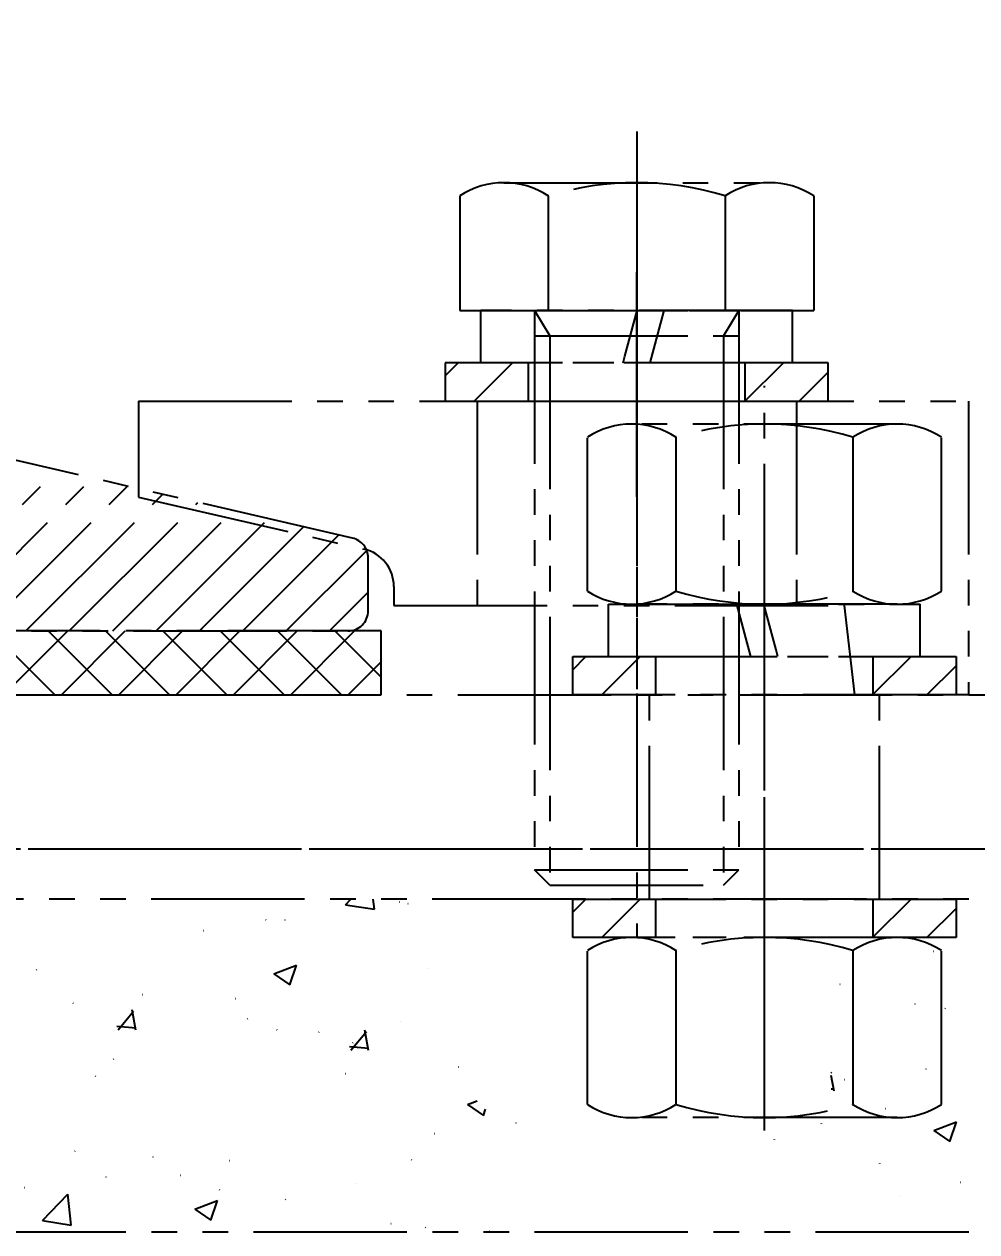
# Model space of a CAD drawing. Header units: millimetres. Extents: x -50460 to 50460, y -35640 to 35640.
# Drawn here: x 36798.1 to 36872.7, y 20464.4 to 20559 of the extents above; entities that cross this region are included whole.
import ezdxf

# ---------------------------------------------------------------- set-up
doc = ezdxf.new("R2010")
doc.units = ezdxf.units.MM
doc.linetypes.add('双点画线', pattern=[22, 12, -2, 2, -2, 2, -2])
doc.layers.get('0').update_dxf_attribs({"lineweight": 35})
for name, color, linetype, lineweight in [('7', 30, '双点画线', 18), ('EB0', 7, 'Continuous', 15), ('尺寸线层', 4, 'Continuous', 18)]:
    doc.layers.add(name, color=color, linetype=linetype, lineweight=lineweight)
doc.styles.get("Standard").update_dxf_attribs({"font": ''})
doc.styles.get('Standard').set_extended_font_data('宋体')
doc.dimstyles.new('AM_DEMATIC$0', dxfattribs={"dimscale": 120, "dimtxt": 3, "dimasz": 1.5, "dimexe": 1, "dimexo": 0, "dimgap": 1, "dimtad": 1, "dimdsep": 46, "dimtxsty": 'Standard', "dimblk": '_CAXARROW', "dimcen": 0, "dimdle": 3, "dimclrd": 256, "dimclre": 256, "dimclrt": 2, "dimadec": 0, "dimazin": 2, "dimtfac": 0.7071067811865475, "dimtdec": 3, "dimtmove": 0, "dimatfit": 3, "dimfxl": 1, "dimfrac": 2, "dimtolj": 1, "dimlwd": 18, "dimarcsym": 0})

# ---------------------------------------------------------------- blocks, each defined once
blk = doc.blocks.new('*X659')
at = {"layer": '7', "linetype": '双点画线', "lineweight": 25}
for p, q in [((75, 86.14999957531472), (75, 23.14999957531472)), ((64.60769515458378, 82.14999957531472), (85.39230484541622, 82.14999957531472)), ((61.14359353945474, 81.12825016146599), (61.14359353945474, 72.14999957531472)), ((68.07179676972737, 81.12825016146599), (68.07179676972737, 72.14999957531472)), ((81.92820323027263, 81.12825016146599), (81.92820323027263, 72.14999957531472)), ((88.85640646054526, 81.12825016146599), (88.85640646054526, 72.14999957531472)), ((75, 79.99757130484795), (75, 58.69943262291781)), ((75, 57.54999957531618), (75, 75.54999957531618)), ((75, 65.04999957531618), (75, 75.14999957531472)), ((61.14359353945474, 72.14999957531472), (88.85640646054526, 72.14999957531472)), ((87.19999999999709, 72.14999957531472), (62.80000000000291, 72.14999957531472)), ((62.80000000000291, 68.04999957531618), (62.80000000000291, 72.14999957531472)), ((67, 72.14999957531472), (83, 72.14999957531472)), ((67, 72.14999957531472), (68.19999999999709, 70.14999957531472)), ((67, 72.14999957531472), (67, 28.34999957531545)), ((74.08101014103158, 68.58057861777343), (75.03743360404042, 72.14999957531472)), ((76.06115808492177, 68.04999957531618), (77.15974977388396, 72.14999957531472)), ((83, 72.14999957531472), (81.80000000000291, 70.14999957531472)), ((83, 72.14999957531472), (83, 28.34999957531545)), ((87.19999999999709, 68.04999957531618), (87.19999999999709, 72.14999957531472)), ((67, 70.14999957531472), (83, 70.14999957531472)), ((68.19999999999709, 70.14999957531472), (68.19999999999709, 27.14999957531472)), ((75, 70.07114860946967), (75, 42.50076767699284)), ((81.80000000000291, 70.14999957531472), (81.80000000000291, 27.14999957531472)), ((73.93884191507823, 68.04999957531618), (74.08101014103158, 68.58057861777343)), ((90, 68.04999957531618), (60, 68.04999957531618)), ((60, 68.04999957531618), (60, 65.04999957531618)), ((60.00000000029104, 67.02056232410177), (61.02943725162186, 68.0499995754326)), ((62.27207793894922, 65.04999957560722), (65.2720779387164, 68.0499995754326)), ((87.19999999999709, 68.04999957531618), (62.80000000000291, 68.04999957531618)), ((66.5, 68.04999957531618), (66.5, 65.04999957531618)), ((83.5, 65.04999957531618), (83.5, 68.04999957531618)), ((83.50000000011642, 65.06471820124352), (86.48528137407266, 68.04999957525797)), ((87.72792206140002, 65.04999957537439), (89.99999999994179, 67.32207751397436)), ((90, 65.04999957531618), (90, 68.04999957531618)), ((85, 48.12825058615272), (85, 66.25)), ((35.99041606974788, 65.04999957531618), (100.9904147956986, 65.04999957531618)), ((35.99041606974788, 65.04999957531618), (35.99041606974788, 57.5350442226445)), ((60, 65.04999957531618), (90, 65.04999957531618)), ((62.5, 65.04999957531618), (62.5, 49.04999993294405)), ((87.5, 65.04999957531618), (87.5, 49.04999993294405)), ((100.9904147956986, 65.04999957531618), (100.9904147956986, 42.04999999999927)), ((52.7426721764059, 54.32339467950078), (11.07156080492132, 63.94392878402869)), ((95.39230484541622, 63.25), (74.60769515458378, 63.25)), ((71.14359353945474, 50.17174941384656), (71.14359353945474, 62.2282505861549)), ((78.07179676972737, 62.2282505861549), (78.07179676972737, 50.17174941384656)), ((91.92820323027263, 62.2282505861549), (91.92820323027263, 50.17174941384656)), ((98.85640646054526, 50.17174941384656), (98.85640646054526, 62.2282505861549)), ((17.00450387393357, 47.04999999999927), (29.61690304212971, 59.6623991681372)), ((20.3986164238886, 47.0500000001739), (32.37439777160762, 59.02578134789292)), ((23.79272897349438, 47.05000000011569), (35.13189250096912, 58.38916352764863)), ((27.18684152333299, 47.05000000029031), (37.88938723033061, 57.75254570728794)), ((30.58095407282235, 47.05000000011569), (40.64688195980852, 57.11592788704365)), ((35.99041606974788, 57.5350442226445), (53.66526929511747, 53.45448189251692)), ((33.97506662242813, 47.04999999994106), (43.40437668928644, 56.47931006679937)), ((37.36917917203391, 47.04999999994106), (46.16187141853152, 55.84269224643867)), ((40.76329172187252, 47.05000000011569), (48.91936614824226, 55.20607442636901)), ((44.1574042714783, 47.04999999994106), (51.67686087772017, 54.56945660618294)), ((47.55151682131691, 47.0500000001739), (53.862674962249, 53.36115814113509)), ((53.97500000000582, 48.63999999999578), (53.97500000000582, 52.77414627649341)), ((85, 34.54999999999927), (85, 52.54999999999927)), ((85, 42.04999999999927), (85, 52.14999999999782)), ((55.99041562271304, 50.53137171963681), (55.99041562271304, 49.04999993294405)), ((85, 22.03450885701386), (85, 50.39824813189989)), ((50.94562937127193, 47.05000000034852), (53.97500000015134, 50.07937062922792)), ((55.99041562271304, 49.04999993294405), (91.25837241701083, 49.04999993294405)), ((72.80000000000291, 49.14999999999782), (97.19999999999709, 49.14999999999782)), ((72.80000000000291, 45.04999999999927), (72.80000000000291, 49.14999999999782)), ((95.39230484541622, 49.15000000000146), (74.60769515458378, 49.15000000000146)), ((83.93884191507823, 45.04999999999927), (82.84025022611604, 49.14999999999782)), ((85.91898985896842, 45.58057904246016), (84.96256639595958, 49.14999999999782)), ((92.06666113980464, 42.04999999999927), (91.25836691097356, 49.05000946968721)), ((97.19999999999709, 45.04999999999927), (97.19999999999709, 49.14999999999782)), ((55, 47.05000000000655), (-55, 47.05000000000655)), ((-52.38499999999476, 47.04999999999927), (52.38499999999476, 47.04999999999927)), ((29.43352941889316, 42.05000000000655), (24.43352941889316, 47.05000000000655)), ((25.46521734399721, 42.05000000000655), (30.46521734399721, 47.05000000000655)), ((33.92365747946315, 42.05000000000655), (28.92365747946315, 47.05000000000655)), ((29.9553454045672, 42.05000000000655), (34.9553454045672, 47.05000000000655)), ((38.4137855398003, 42.05000000000655), (33.4137855398003, 47.05000000000655)), ((34.44547346513718, 42.05000000000655), (39.44547346513718, 47.05000000000655)), ((42.90391360037029, 42.05000000000655), (37.90391360037029, 47.05000000000655)), ((38.93560152570717, 42.05000000000655), (43.93560152570717, 47.05000000000655)), ((47.39404166094027, 42.05000000000655), (42.39404166094027, 47.05000000000655)), ((43.42572958627716, 42.05000000000655), (48.42572958627716, 47.05000000000655)), ((51.88416972151026, 42.05000000000655), (46.88416972151026, 47.05000000000655)), ((47.91585764684714, 42.05000000000655), (52.91585764684714, 47.05000000000655)), ((55, 43.42429778202859), (51.37429778208025, 47.05000000000655)), ((55, 42.05000000000655), (55, 47.05000000000655)), ((86.06115808492177, 45.04999999999927), (85.91898985896842, 45.58057904246016)), ((52.40598570741713, 42.05000000000655), (55, 44.64401429270583)), ((70, 45.04999999999927), (100, 45.04999999999927)), ((70, 42.04999999999927), (70, 45.04999999999927)), ((70, 44.02056274843562), (71.02943725168006, 45.0500000001739)), ((72.27207793854177, 42.04999999988286), (75.27207793859998, 45.04999999994106)), ((72.80000000000291, 45.04999999999927), (97.19999999999709, 45.04999999999927)), ((76.5, 42.04999999999927), (76.5, 45.04999999999927)), ((93.5, 45.04999999999927), (93.5, 42.04999999999927)), ((93.50000000017462, 42.06471862598482), (96.48528137401445, 45.04999999988286)), ((100, 45.04999999999927), (100, 42.04999999999927)), ((97.7279220612836, 42.04999999994106), (99.99999999982538, 44.32207793848283)), ((-115, 42.04999999999927), (115, 42.04999999999927)), ((-55, 42.05000000000655), (55, 42.05000000000655)), ((100, 42.04999999999927), (70, 42.04999999999927)), ((76, 26.04999999999927), (76, 42.04999999999927)), ((100.9904147956986, 42.04999999999927), (92.06666113980464, 42.04999999999927)), ((94, 26.04999999999927), (94, 42.04999999999927)), ((85, 15.54999999999927), (85, 33.54999999999927)), ((-148.6353144765162, 30.00000009739233), (151.3646855234838, 30.00000009739961)), ((-139.2440376815503, 29.99999999999636), (139.2440376815503, 30)), ((68.19999999999709, 27.14999957531472), (67, 28.34999957531545)), ((67, 28.34999957531545), (83, 28.34999957531545)), ((81.80000000000291, 27.14999957531472), (83, 28.34999957531545)), ((68.19999999999709, 27.14999957531472), (81.80000000000291, 27.14999957531472)), ((115, 26.04999999999927), (-115, 26.04999999999927)), ((52.21301968148327, 25.61842949395941), (52.62710952597263, 26.05000009759897)), ((52.21301968189073, 25.61842950725622), (54.47201323494664, 25.26808092756619)), ((54.47202853606723, 25.26804402664493), (54.3810607335181, 26.05000009748255)), ((56.41382079536561, 25.84293192995028), (56.43524293809605, 25.82928451989937)), ((57.09423691610573, 25.70503834986084), (57.11941961558477, 25.70835371514477)), ((70, 26.04999999999927), (100, 26.04999999999927)), ((70, 23.04999999999927), (70, 26.04999999999927)), ((70, 25.02056274843562), (71.02943725168006, 26.0500000001739)), ((72.27207793854177, 23.04999999988286), (75.27207793859998, 26.04999999994106)), ((76.5, 23.04999999999927), (76.5, 26.04999999999927)), ((85, 7.928250586151989), (85, 26.04999999999927)), ((93.5, 26.04999999999927), (93.5, 23.04999999999927)), ((93.50000000017462, 23.06471862598482), (96.48528137401445, 26.04999999988286)), ((100, 26.04999999999927), (100, 23.04999999999927)), ((97.7279220612836, 23.04999999994106), (99.99999999982538, 25.32207793848283)), ((45.93266438307182, 24.45496579564497), (45.95408652578772, 24.44131838559042)), ((47.44926301568921, 24.43525344670707), (47.47444571516826, 24.43856881199099)), ((41.06544869780191, 23.59480834762144), (41.09063139728096, 23.59812371290536)), ((100, 23.04999999999927), (70, 23.04999999999927)), ((95.39230484541622, 23.04999999999927), (74.60769515458378, 23.04999999999927)), ((71.14359353945474, 9.971749413849466), (71.14359353945474, 22.02825058615417)), ((78.07179676972737, 22.02825058615417), (78.07179676972737, 9.971749413849466)), ((91.92820323027263, 22.02825058615417), (91.92820323027263, 9.971749413849466)), ((98.23673524544574, 21.98319107585121), (98.26191794492479, 21.9865064411315)), ((98.85640646054526, 9.971749413849466), (98.85640646054526, 22.02825058615417)), ((46.58798073838989, 20.19458265317735), (48.36645145087095, 20.87727359705968)), ((47.85144588911498, 19.34233844044866), (48.36646452370042, 20.87723891950736)), ((28.00514679064509, 20.52413141882062), (28.02529796547606, 20.53959395911806)), ((46.58798075438244, 20.19458265113281), (47.85143401495588, 19.34237266624405)), ((58.58456116003799, 20.63095272978535), (58.60328800439311, 20.61379273851344)), ((90.8991147208435, 19.39114317624626), (90.91926589568902, 19.40660571654007)), ((36.29216764504963, 18.58229407568433), (36.31231881989515, 18.59775661598178)), ((43.55964458062954, 18.28253727974152), (43.57837142498465, 18.26537728846961)), ((30.86144080763916, 17.92599576300563), (30.8828629503696, 17.91234835295108)), ((34.3919754911185, 15.82157796245519), (35.61648588757089, 17.28089262659705)), ((35.79542985549779, 15.7850205975119), (35.50174078448617, 17.37716079365055)), ((96.78057161319884, 17.86318742583899), (96.79929845755396, 17.84602743456344)), ((99.14644323433458, 17.50103389891228), (99.1665944091801, 17.51649643920609)), ((34.29353766635177, 16.10441733278276), (35.8117383862409, 15.97159198083682)), ((44.53949615852616, 16.69218479836854), (44.55964733335713, 16.70764733866599)), ((56.4964108591812, 16.48797312029274), (56.52159355866024, 16.49128848557302)), ((46.80524361439166, 15.83387233392205), (46.8266657571221, 15.82022492387114)), ((50.11259654127934, 15.64752802120711), (50.13777924075839, 15.6508433864874)), ((52.61038412917696, 14.2276737338907), (53.83489452562935, 15.68698839803255)), ((54.01383710450318, 14.19110206267578), (53.72014803349157, 15.78324225881443)), ((52.51194630505051, 14.5105131094133), (54.03014702493965, 14.37768775746736)), ((52.78682467188628, 14.80207552118009), (52.8069758467318, 14.81753806147753)), ((34.04603427374968, 13.53232497104182), (34.07121697322873, 13.5356403363221)), ((52.18220143803046, 12.40837241086774), (52.2036235807609, 12.39472500081683)), ((61.03415318540647, 12.91196624380973), (61.05430436025199, 12.92742878410718)), ((90.22109198402904, 12.43885359132764), (90.27171180173173, 12.49917994093266)), ((97.63890918852121, 12.76612584626128), (97.66409188800026, 12.7694412115452)), ((32.59845322622277, 12.21040372333664), (32.61718007057789, 12.19324373206109)), ((90.45065160255763, 11.00326499300354), (90.2210919844365, 12.24774812662145)), ((91.25509487061936, 11.92568074717565), (91.2802775700984, 11.92899611245957)), ((90.22109198408725, 11.21139035125452), (90.4669643023517, 11.18987931073571)), ((61.74941986218619, 9.968062830310373), (62.50827906293853, 10.25936158510376)), ((61.7494198812783, 9.968062832460419), (63.01287314185174, 9.11585284757166)), ((63.01287686219439, 9.115806778423575), (63.17403523137909, 9.59610407540822)), ((94.46527489293658, 9.666681327205879), (94.48669703565247, 9.653033917154971)), ((65.54355870267318, 8.540692793867493), (65.56874140215223, 8.54400815914778)), ((95.39230484541622, 8.950000000000728), (74.60769515458378, 8.950000000000728)), ((98.25250753572618, 7.933834334002313), (100.0309782482072, 8.616525277884648)), ((99.51596260126098, 7.081549732829444), (100.0309812358464, 8.61645021188815)), ((59.15974438477133, 7.700247694778227), (59.18492708425038, 7.703563060062152)), ((89.43366121938743, 8.479175553744426), (89.45238806374255, 8.462015562472516)), ((98.25250756579044, 7.933834339211899), (99.51596082636388, 7.081624354319501)), ((85.77613872574875, 7.241638411953318), (85.79628990059427, 7.257100952250767)), ((31.01805783860618, 6.316820259202359), (31.03820901343715, 6.33228279949617)), ((37.11097786255414, 5.879402378141094), (37.13240000527003, 5.865754968090187)), ((43.09318211722712, 5.585044644616573), (43.11836481670616, 5.58836000989686)), ((57.34260202589212, 5.652783702491433), (57.36132887024723, 5.635623711219523)), ((94.02346723916708, 5.35152913471029), (94.0436184140126, 5.366991675007739)), ((33.4482082168106, 4.315259741459158), (33.47339091628965, 4.318575106743083)), ((39.2653863519663, 4.426710982013901), (39.28553752681182, 4.44217352231135)), ((53.05478066935029, 3.787278949122992), (53.07620281206619, 3.773631539072085)), ((100.3140686220722, 3.888573731692304), (100.3392513215513, 3.891889096976229)), ((27.06439389890875, 3.474814642373531), (27.08957659838779, 3.478130007657455)), ((28.47260627405194, 0.8758170360124495), (30.45097405799606, 2.93770140750712)), ((30.73159581514483, 0.525450105775235), (30.45097192969115, 2.937683277101314)), ((42.31768544645456, 3.304368252422137), (42.33641229080968, 3.287208261146588)), ((95.53861247911118, 2.885018398603279), (95.5573393234663, 2.867858407331369)), ((40.40777131245704, 1.775771503707801), (42.18624202493811, 2.458462447590136)), ((41.67122209623631, 0.9235321619853494), (42.18624073083629, 2.458432641044055)), ((47.51271486548649, 2.536601704639907), (47.53286604033201, 2.552064244937355)), ((40.40777132356015, 1.775771506916499), (41.6712245841336, 0.9235615220241016)), ((-196.9880402761337, -3.637978807091713e-12), (199.7174075539951, 0)), ((28.47260627550713, 0.8758170437540684), (30.7315998285485, 0.5254684640640335)), ((55.76004337891936, 0.6464924273823272), (55.78019455376489, 0.661954967679776)), ((58.43173849297455, 0.3617790260686888), (58.45316063570499, 0.3481316160141432)), ((63.44755328561587, 0.05862654735028627), (63.46628012997098, 0.04146655607837602))]:
    blk.add_line(p, q, dxfattribs=at)
for centre, radius, start, end in [((64.60769515458378, 75.76684354512327), 6.383156030192958, 57.13276776345472, 122.8672322364334), ((75, 58.14999957531472), 24.00000000000005, 73.22134511910264, 106.7786548810232), ((85.39230484541622, 75.76684354512327), 6.383156030192958, 57.13276776345482, 122.8672322364334), ((74.60769515458378, 56.86684396980854), 6.383156030192962, 57.13276776345496, 122.8672322364337), ((85, 39.25), 24.00000000000005, 73.22134511910264, 106.778654881023), ((95.39230484541622, 56.86684396980854), 6.383156030192942, 57.13276776345504, 122.8672322364331), ((52.38499999999476, 52.77414627649341), 1.590000000000039, 359.9999999999997, 76.99999999999955), ((52.99041562271304, 50.53137181575948), 3, 1.357036664091101e-13, 76.99999711449397), ((74.60769515458378, 55.53315603019291), 6.383156030192962, 237.132767763455, 302.8672322364335), ((85, 73.15000000000146), 24.00000000000005, 253.2213451191027, 286.7786548810228), ((95.39230484541622, 55.53315603019291), 6.383156030192962, 237.132767763455, 302.8672322364337), ((52.38499999999476, 48.63999999999578), 1.590000000000032, 270, 359.9999999999995), ((74.60769515458378, 16.66684396980781), 6.38315603019297, 57.13276776345491, 122.8672322364336), ((85, -0.9500000000007276), 24.00000000000005, 73.22134511910258, 106.7786548810229), ((95.39230484541622, 16.66684396980781), 6.38315603019297, 57.13276776345477, 122.8672322364332), ((74.60769515458378, 15.33315603019219), 6.38315603019297, 237.132767763455, 302.8672322364338), ((85, 32.95000000000073), 24.00000000000006, 253.2213451191026, 286.7786548810229), ((95.39230484541622, 15.33315603019219), 6.38315603019295, 237.132767763455, 302.8672322364334)]:
    blk.add_arc(centre, radius, start, end, dxfattribs=at)
blk = doc.blocks.new('*X658')
at = {"layer": 'EB0'}
blk.add_blockref('*X659', (0, 7.275957614183426e-12), dxfattribs=at)
blk = doc.blocks.new('*X721')
at = {"layer": '尺寸线层', "linetype": 'Continuous', "lineweight": 18, "transparency": 16777216}
for points in [[(35996.06310700117, 19488.91433521855), (36176.06310700117, 19511.41433521855), (36176.06310700117, 19466.41433521855)], [(37246.06310700117, 19488.91433521855), (37066.06310700117, 19511.41433521855), (37066.06310700117, 19466.41433521855)]]:
    blk.add_hatch(color=256, dxfattribs=at).paths.add_polyline_path(points, flags=0)
at = {"layer": '尺寸线层', "transparency": 16777216}
for p, q in [((35996.06310700117, 21939.44460688287), (35996.06310700117, 19368.91433521855)), ((37246.06310700117, 21939.44460688286), (37246.06310700117, 19368.91433521855))]:
    blk.add_line(p, q, dxfattribs=at)
at = {"layer": '尺寸线层', "linetype": 'Continuous', "lineweight": 18, "transparency": 16777216}
blk.add_line((35996.06310700117, 19488.91433521855), (37246.06310700117, 19488.91433521855), dxfattribs=at)
at = {"layer": '尺寸线层', "color": 2, "transparency": 16777216, "insert": (36634.06310750116, 19788.91433521855), "char_height": 360.0000000000001, "width": 1880, "attachment_point": 5, "line_spacing_factor": 1.37}
blk.add_mtext('1250', dxfattribs=at)
blk = doc.blocks.new('_CAXARROW')
blk.add_hatch(color=0).paths.add_polyline_path([(0, 0), (-1, 0.125), (-1, -0.125)], flags=0)
blk = doc.blocks.new('*X722')
at = {"layer": '尺寸线层', "linetype": 'Continuous', "lineweight": 18, "transparency": 16777216}
for points in [[(35471.06310700121, 18578.15995013993), (35651.06310700121, 18600.65995013993), (35651.06310700121, 18555.65995013993)], [(36621.06310700115, 18578.15995013993), (36441.06310700115, 18600.65995013993), (36441.06310700115, 18555.65995013993)]]:
    blk.add_hatch(color=256, dxfattribs=at).paths.add_polyline_path(points, flags=0)
at = {"layer": '尺寸线层', "transparency": 16777216}
for p, q in [((35471.06310700121, 21162.18193107477), (35471.06310700121, 18458.15995013993)), ((36621.06310700115, 20461.44460688288), (36621.06310700115, 18458.15995013993))]:
    blk.add_line(p, q, dxfattribs=at)
at = {"layer": '尺寸线层', "linetype": 'Continuous', "lineweight": 18, "transparency": 16777216}
blk.add_line((35471.06310700121, 18578.15995013993), (36621.06310700115, 18578.15995013993), dxfattribs=at)
at = {"layer": '尺寸线层', "color": 2, "transparency": 16777216, "insert": (36059.06310750118, 18878.15995013993), "char_height": 360.0000000000001, "width": 1880, "attachment_point": 5, "line_spacing_factor": 1.37}
blk.add_mtext('1150', dxfattribs=at)
blk = doc.blocks.new('*X723')
at = {"layer": '尺寸线层', "linetype": 'Continuous', "lineweight": 18, "transparency": 16777216}
for points in [[(36621.06310700115, 18578.15995013993), (36801.06310700115, 18600.65995013993), (36801.06310700115, 18555.65995013993)], [(37771.0631070012, 18578.15995013993), (37591.0631070012, 18600.65995013993), (37591.0631070012, 18555.65995013993)]]:
    blk.add_hatch(color=256, dxfattribs=at).paths.add_polyline_path(points, flags=0)
at = {"layer": '尺寸线层', "transparency": 16777216}
for p, q in [((37771.0631070012, 21162.18193107476), (37771.0631070012, 18458.15995013993)), ((36621.06310700115, 20461.44460688288), (36621.06310700115, 18458.15995013993))]:
    blk.add_line(p, q, dxfattribs=at)
at = {"layer": '尺寸线层', "linetype": 'Continuous', "lineweight": 18, "transparency": 16777216}
blk.add_line((36621.06310700115, 18578.15995013993), (37771.0631070012, 18578.15995013993), dxfattribs=at)
at = {"layer": '尺寸线层', "color": 2, "transparency": 16777216, "insert": (37209.06310750117, 18878.15995013991), "char_height": 360.0000000000001, "width": 1880, "attachment_point": 5, "line_spacing_factor": 1.37}
blk.add_mtext('1150', dxfattribs=at)

msp = doc.modelspace()

# ---------------------------------------------------------------- block references
at = {"layer": '尺寸线层'}
msp.add_blockref('*X658', (36771.06310700115, 20464.44460688288), dxfattribs=at)

# ---------------------------------------------------------------- dimensions: what is measured, and where the dimension line sits
for base, p1, p2, picture, middle in [((37246.06310700117, 19488.91433521855), (35996.06310700117, 21939.44460688287), (37246.06310700117, 21939.44460688286), '*X721', (36621.06310700117, 19488.91433521855)), ((36621.06310700115, 18578.15995013993), (35471.06310700121, 21162.18193107477), (36621.06310700115, 20461.44460688288), '*X722', (36046.06310700118, 18578.15995013993)), ((37771.0631070012, 18578.15995013993), (36621.06310700115, 20461.44460688288), (37771.0631070012, 21162.18193107476), '*X723', (37196.06310700117, 18578.15995013993))]:
    dim = msp.add_linear_dim(base=base, p1=p1, p2=p2, dimstyle='AM_DEMATIC$0', override={"dimsah": 1, "dimtfill": 1, "dimtzin": 8}, dxfattribs=at)
    dim.commit()
    dim.dimension.update_dxf_attribs({"geometry": picture, "text_midpoint": middle})

doc.saveas('drawing.dxf')
